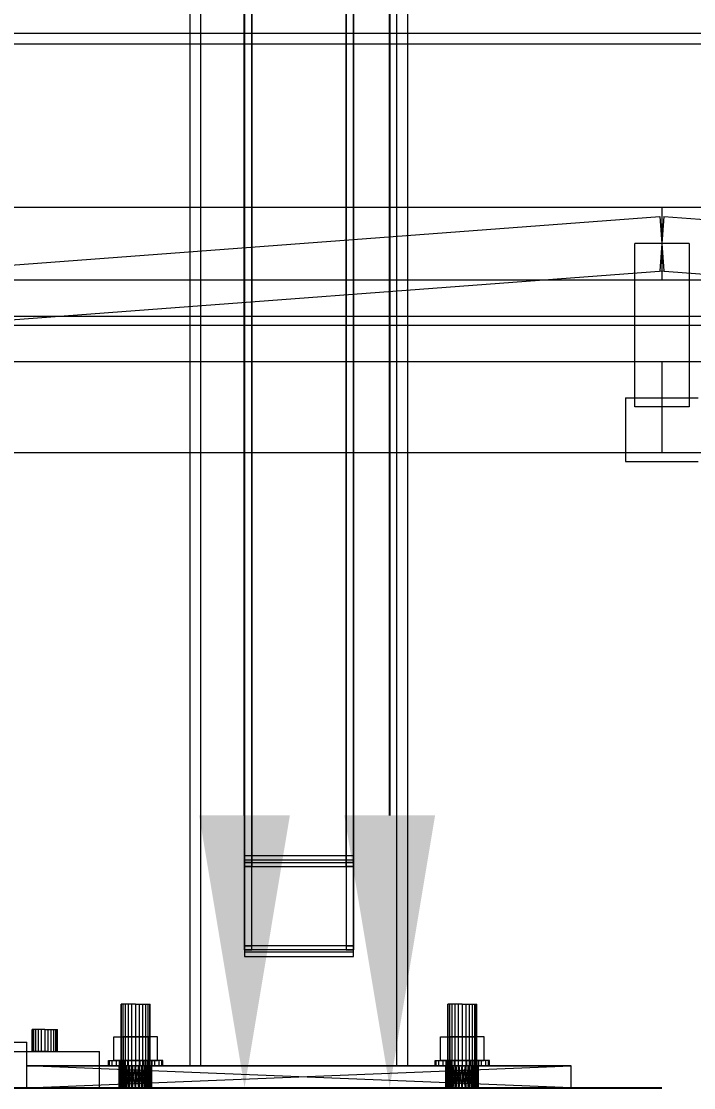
# Model space of a CAD drawing. Header units: millimetres. Extents: x -2500 to 58855, y -53268 to 6837.
# Drawn here: x -903 to -532, y -36000 to -35413 of the extents above; entities that cross this region are included whole.
import ezdxf

# ---------------------------------------------------------------- set-up
doc = ezdxf.new("R2010")
doc.units = ezdxf.units.MM
for name, color, linetype, lineweight in [('COTAS_O', 1, 'Continuous', 0), ('COTAS_P', 1, 'Continuous', 0), ('COTAS_R', 1, 'Continuous', 0), ('frontal_C01', 7, 'Continuous', 0), ('frontal_C04', 7, 'Continuous', 0), ('frontal_mezcladora', 7, 'Continuous', 0)]:
    doc.layers.add(name, color=color, linetype=linetype, lineweight=lineweight)
doc.dimstyles.new('R19_100', dxfattribs={"dimtxt": 250, "dimasz": 150, "dimexe": 150, "dimexo": 80, "dimgap": 100, "dimtad": 1, "dimtih": 1, "dimtoh": 1, "dimdsep": 46, "dimcen": 0.09, "dimadec": 0, "dimazin": 0, "dimtfac": 1, "dimtdec": 4, "dimtofl": 0, "dimtmove": 0, "dimatfit": 3, "dimfxl": 1, "dimtolj": 1, "dimtzin": 0, "dimarcsym": 0})

# ---------------------------------------------------------------- blocks, each defined once
blk = doc.blocks.new('*D37')
at = {"layer": 'COTAS_R', "color": 0, "lineweight": -2, "transparency": 16777216}
for p, q in [((-1750, -35420), (-1750, -34450)), ((2600, -35420), (2600, -34450)), ((-1600, -34600), (2450, -34600))]:
    blk.add_line(p, q, dxfattribs=at)
at = {"layer": 'COTAS_R', "color": 0, "transparency": 16777216}
for points in [[(-1600, -34575), (-1600, -34625), (-1750, -34600)], [(2450, -34575), (2450, -34625), (2600, -34600)]]:
    blk.add_solid(points, dxfattribs=at)
at = {"layer": 'Defpoints', "color": 0, "transparency": 16777216}
for p in [(2600, -34600), (-1750, -35500), (2600, -35500)]:
    blk.add_point(p, dxfattribs=at)
blk = doc.blocks.new('*D44')
at = {"layer": 'COTAS_O', "color": 0, "lineweight": -2, "transparency": 16777216}
for p, q in [((-1400, -33700), (-630, -33700)), ((-780, -35850), (-780, -33850)), ((-1400, -36000), (-630, -36000))]:
    blk.add_line(p, q, dxfattribs=at)
at = {"layer": 'COTAS_O', "color": 0, "transparency": 16777216}
for points in [[(-805, -33850), (-755, -33850), (-780, -33700)], [(-805, -35850), (-755, -35850), (-780, -36000)]]:
    blk.add_solid(points, dxfattribs=at)
at = {"layer": 'Defpoints', "color": 0, "transparency": 16777216}
for p in [(-1480, -33700), (-780, -33700), (-1480, -36000)]:
    blk.add_point(p, dxfattribs=at)
blk = doc.blocks.new('*D45')
at = {"layer": 'COTAS_O', "color": 0, "lineweight": -2, "transparency": 16777216}
for p, q in [((-1480, -35920), (-1480, -35150)), ((490, -35920), (490, -35150)), ((-1330, -35300), (340, -35300))]:
    blk.add_line(p, q, dxfattribs=at)
at = {"layer": 'COTAS_O', "color": 0, "transparency": 16777216}
for points in [[(-1330, -35275), (-1330, -35325), (-1480, -35300)], [(340, -35275), (340, -35325), (490, -35300)]]:
    blk.add_solid(points, dxfattribs=at)
at = {"layer": 'Defpoints', "color": 0, "transparency": 16777216}
for p in [(490, -35300), (-1480, -36000), (490, -36000)]:
    blk.add_point(p, dxfattribs=at)
blk = doc.blocks.new('*D46')
at = {"layer": 'COTAS_P', "color": 0, "lineweight": -2, "transparency": 16777216}
for p, q in [((-1320, -33000), (-550, -33000)), ((-700, -35850), (-700, -33150)), ((-1320, -36000), (-550, -36000))]:
    blk.add_line(p, q, dxfattribs=at)
at = {"layer": 'COTAS_P', "color": 0, "transparency": 16777216}
for points in [[(-725, -33150), (-675, -33150), (-700, -33000)], [(-725, -35850), (-675, -35850), (-700, -36000)]]:
    blk.add_solid(points, dxfattribs=at)
at = {"layer": 'Defpoints', "color": 0, "transparency": 16777216}
for p in [(-1400, -33000), (-700, -33000), (-1400, -36000)]:
    blk.add_point(p, dxfattribs=at)
blk = doc.blocks.new('*D47')
at = {"layer": 'COTAS_O', "color": 0, "lineweight": -2, "transparency": 16777216}
for p, q in [((-1400, -35920), (-1400, -35150)), ((1400, -35920), (1400, -35150)), ((-1250, -35300), (1250, -35300))]:
    blk.add_line(p, q, dxfattribs=at)
at = {"layer": 'COTAS_O', "color": 0, "transparency": 16777216}
for points in [[(-1250, -35275), (-1250, -35325), (-1400, -35300)], [(1250, -35275), (1250, -35325), (1400, -35300)]]:
    blk.add_solid(points, dxfattribs=at)
at = {"layer": 'Defpoints', "color": 0, "transparency": 16777216}
for p in [(1400, -35300), (-1400, -36000), (1400, -36000)]:
    blk.add_point(p, dxfattribs=at)

msp = doc.modelspace()

# ---------------------------------------------------------------- linework, layer by layer
at = {"layer": 'frontal_C01'}
for p, q in [((-1060, -35975), (-900, -35975)), ((-900, -36000), (-900, -35975)), ((-1060, -36000), (-900, -36000))]:
    msp.add_line(p, q, dxfattribs=at)
at = {"layer": 'frontal_C04'}
for p, q in [((-1400, -35419), (-420, -35419)), ((-1400, -35425), (-420, -35425)), ((-1750, -35515), (-550, -35515)), ((-550, -35515), (-550, -35555)), ((-550, -35515), (650, -35515)), ((-1751.122, -35610.042), (-551.122, -35520.042)), ((-551.122, -35520.042), (-548.878, -35549.958)), ((-548.878, -35520.042), (-551.122, -35549.958)), ((-548.878, -35520.042), (651.122, -35610.042)), ((-535, -35535), (-565, -35535)), ((-565, -35625), (-565, -35535)), ((-535, -35535), (-535, -35625)), ((-1748.878, -35639.958), (-548.878, -35549.958)), ((-551.122, -35549.958), (648.878, -35639.958)), ((-1750, -35555), (-550, -35555)), ((-550, -35555), (650, -35555)), ((-1750, -35575), (2600, -35575)), ((-1750, -35580), (2600, -35580)), ((-1750, -35600), (-550, -35600)), ((-550, -35600), (-550, -35650)), ((-550, -35600), (650, -35600)), ((-570, -35620), (-530, -35620)), ((-570, -35620), (-570, -35655)), ((-535, -35625), (-565, -35625)), ((-1750, -35650), (-550, -35650)), ((-550, -35650), (650, -35650)), ((-570, -35655), (-530, -35655))]:
    msp.add_line(p, q, dxfattribs=at)
at = {"layer": 'frontal_mezcladora'}
for p, q in [((-810, -35988), (-810, -34900)), ((-804, -35988), (-804, -34900)), ((-696, -35988), (-696, -34900)), ((-690, -35988), (-690, -34900)), ((-780, -35872.255), (-780, -35022.255)), ((-720, -35022.255), (-720, -35872.255)), ((-780, -35874.749), (-780, -35024.749)), ((-780, -35025.954), (-780, -35875.954)), ((-780, -35028.116), (-780, -35878.116)), ((-776, -35025.954), (-776, -35875.954)), ((-776, -35028.116), (-776, -35878.116)), ((-724, -35875.954), (-724, -35025.954)), ((-724, -35878.116), (-724, -35028.116)), ((-720, -35024.749), (-720, -35874.749)), ((-720, -35875.954), (-720, -35025.954)), ((-720, -35878.116), (-720, -35028.116)), ((-780, -35921.884), (-780, -35071.884)), ((-780, -35924.046), (-780, -35074.046)), ((-780, -35075.251), (-780, -35925.251)), ((-776, -35921.884), (-776, -35071.884)), ((-776, -35924.046), (-776, -35074.046)), ((-724, -35071.884), (-724, -35921.884)), ((-724, -35074.046), (-724, -35924.046)), ((-720, -35071.884), (-720, -35921.884)), ((-720, -35074.046), (-720, -35924.046)), ((-720, -35925.251), (-720, -35075.251)), ((-780, -35077.745), (-780, -35927.745)), ((-720, -35927.745), (-720, -35077.745)), ((-720, -35872.255), (-780, -35872.255)), ((-780, -35872.255), (-780, -35875.954)), ((-720, -35874.749), (-780, -35874.749)), ((-780, -35874.749), (-780, -35878.116)), ((-780, -35875.954), (-720, -35875.954)), ((-776, -35875.954), (-780, -35875.954)), ((-780, -35875.954), (-780, -35924.046)), ((-776, -35924.046), (-776, -35875.954)), ((-720, -35875.954), (-724, -35875.954)), ((-724, -35875.954), (-724, -35924.046)), ((-720, -35875.954), (-720, -35872.255)), ((-720, -35878.116), (-720, -35874.749)), ((-720, -35924.046), (-720, -35875.954)), ((-780, -35878.116), (-720, -35878.116)), ((-776, -35878.116), (-780, -35878.116)), ((-780, -35878.116), (-780, -35921.884)), ((-776, -35921.884), (-776, -35878.116)), ((-720, -35878.116), (-724, -35878.116)), ((-724, -35878.116), (-724, -35921.884)), ((-720, -35921.884), (-720, -35878.116)), ((-720, -35921.884), (-780, -35921.884)), ((-780, -35921.884), (-780, -35925.251)), ((-780, -35921.884), (-776, -35921.884)), ((-724, -35921.884), (-720, -35921.884)), ((-720, -35925.251), (-720, -35921.884)), ((-720, -35924.046), (-780, -35924.046)), ((-780, -35924.046), (-780, -35927.745)), ((-780, -35924.046), (-776, -35924.046)), ((-780, -35925.251), (-720, -35925.251)), ((-780, -35927.745), (-720, -35927.745)), ((-724, -35924.046), (-720, -35924.046)), ((-720, -35927.745), (-720, -35924.046)), ((-847.727, -35954), (-848, -35954)), ((-848, -36000), (-848, -35954)), ((-846.928, -35954), (-847.727, -35954)), ((-847.727, -36000), (-847.727, -35954)), ((-845.657, -35954), (-846.928, -35954)), ((-846.928, -36000), (-846.928, -35954)), ((-844, -35954), (-845.657, -35954)), ((-845.657, -36000), (-845.657, -35954)), ((-842.071, -35954), (-844, -35954)), ((-844, -36000), (-844, -35954)), ((-840, -35954), (-842.071, -35954)), ((-842.071, -36000), (-842.071, -35954)), ((-840, -35954), (-837.929, -35954)), ((-840, -35954), (-840, -36000)), ((-837.929, -35954), (-836, -35954)), ((-837.929, -36000), (-837.929, -35954)), ((-836, -35954), (-834.343, -35954)), ((-836, -36000), (-836, -35954)), ((-834.343, -35954), (-833.072, -35954)), ((-834.343, -36000), (-834.343, -35954)), ((-833.072, -35954), (-832.273, -35954)), ((-833.072, -36000), (-833.072, -35954)), ((-832.273, -35954), (-832, -35954)), ((-832.273, -36000), (-832.273, -35954)), ((-832, -36000), (-832, -35954)), ((-667.727, -35954), (-668, -35954)), ((-668, -36000), (-668, -35954)), ((-666.928, -35954), (-667.727, -35954)), ((-667.727, -36000), (-667.727, -35954)), ((-665.657, -35954), (-666.928, -35954)), ((-666.928, -36000), (-666.928, -35954)), ((-664, -35954), (-665.657, -35954)), ((-665.657, -36000), (-665.657, -35954)), ((-662.071, -35954), (-664, -35954)), ((-664, -36000), (-664, -35954)), ((-660, -35954), (-662.071, -35954)), ((-662.071, -36000), (-662.071, -35954)), ((-660, -35954), (-657.929, -35954)), ((-660, -35954), (-660, -36000)), ((-657.929, -35954), (-656, -35954)), ((-657.929, -36000), (-657.929, -35954)), ((-656, -35954), (-654.343, -35954)), ((-656, -36000), (-656, -35954)), ((-654.343, -35954), (-653.072, -35954)), ((-654.343, -36000), (-654.343, -35954)), ((-653.072, -35954), (-652.273, -35954)), ((-653.072, -36000), (-653.072, -35954)), ((-652.273, -35954), (-652, -35954)), ((-652.273, -36000), (-652.273, -35954)), ((-652, -36000), (-652, -35954)), ((-896.761, -35968), (-897, -35968)), ((-897, -35980), (-897, -35968)), ((-896.062, -35968), (-896.761, -35968)), ((-896.761, -35980), (-896.761, -35968)), ((-894.95, -35968), (-896.062, -35968)), ((-896.062, -35980), (-896.062, -35968)), ((-893.5, -35968), (-894.95, -35968)), ((-894.95, -35980), (-894.95, -35968)), ((-891.812, -35968), (-893.5, -35968)), ((-893.5, -35980), (-893.5, -35968)), ((-890, -35968), (-891.812, -35968)), ((-891.812, -35980), (-891.812, -35968)), ((-890, -35968), (-888.188, -35968)), ((-890, -35968), (-890, -35980)), ((-888.188, -35968), (-886.5, -35968)), ((-888.188, -35980), (-888.188, -35968)), ((-886.5, -35968), (-885.05, -35968)), ((-886.5, -35980), (-886.5, -35968)), ((-885.05, -35968), (-883.938, -35968)), ((-885.05, -35980), (-885.05, -35968)), ((-883.938, -35968), (-883.239, -35968)), ((-883.938, -35980), (-883.938, -35968)), ((-883.239, -35968), (-883, -35968)), ((-883.239, -35980), (-883.239, -35968)), ((-883, -35980), (-883, -35968)), ((-851.994, -35985), (-851.994, -35972)), ((-851.994, -35972), (-840, -35972)), ((-851.994, -35972), (-846.928, -35972)), ((-840, -35972), (-846.928, -35972)), ((-846.928, -35972), (-846.928, -35985)), ((-828.006, -35972), (-840, -35972)), ((-840, -35972), (-840, -35985)), ((-840, -35972), (-833.072, -35972)), ((-833.072, -35972), (-833.072, -35985)), ((-828.006, -35972), (-833.072, -35972)), ((-828.006, -35985), (-828.006, -35972)), ((-671.994, -35985), (-671.994, -35972)), ((-671.994, -35972), (-660, -35972)), ((-671.994, -35972), (-666.928, -35972)), ((-660, -35972), (-666.928, -35972)), ((-666.928, -35972), (-666.928, -35985)), ((-648.006, -35972), (-660, -35972)), ((-660, -35972), (-660, -35985)), ((-660, -35972), (-653.072, -35972)), ((-653.072, -35972), (-653.072, -35985)), ((-648.006, -35972), (-653.072, -35972)), ((-648.006, -35985), (-648.006, -35972)), ((-1040, -35980), (-860, -35980)), ((-896.761, -35980), (-897, -35980)), ((-896.062, -35980), (-896.761, -35980)), ((-894.95, -35980), (-896.062, -35980)), ((-893.5, -35980), (-894.95, -35980)), ((-891.812, -35980), (-893.5, -35980)), ((-890, -35980), (-891.812, -35980)), ((-888.188, -35980), (-890, -35980)), ((-888.188, -35980), (-886.5, -35980)), ((-886.5, -35980), (-885.05, -35980)), ((-885.05, -35980), (-883.938, -35980)), ((-883.938, -35980), (-883.239, -35980)), ((-883.239, -35980), (-883, -35980)), ((-860, -36000), (-860, -35980)), ((-660, -35988), (-900, -35988)), ((-900, -35988), (-661.756, -35988)), ((-900, -35988), (-840, -35988)), ((-838.244, -35988), (-900, -35988)), ((-900, -35988), (-841.756, -35988)), ((-600, -35988), (-900, -35988)), ((-900, -35988), (-663.444, -35988)), ((-836.556, -35988), (-900, -35988)), ((-900, -35988), (-843.444, -35988)), ((-900, -35988), (-665, -35988)), ((-835, -35988), (-900, -35988)), ((-900, -35988), (-845, -35988)), ((-900, -35988), (-666.364, -35988)), ((-900, -35988), (-846.364, -35988)), ((-900, -35988), (-667.483, -35988)), ((-900, -35988), (-847.483, -35988)), ((-900, -35988), (-668.315, -35988)), ((-900, -35988), (-848.315, -35988)), ((-900, -35988), (-668.827, -35988)), ((-900, -35988), (-848.827, -35988)), ((-900, -35988), (-669, -35988)), ((-900, -35988), (-849, -35988)), ((-658.244, -35988), (-900, -35988)), ((-900, -36000), (-900, -35988)), ((-600, -36000), (-900, -35988)), ((-900, -36000), (-600, -35988)), ((-855, -35988), (-855, -35985)), ((-855, -35985), (-854.489, -35985)), ((-855, -35985), (-849, -35985)), ((-854.489, -35988), (-855, -35988)), ((-849, -35988), (-855, -35988)), ((-854.489, -35988), (-854.489, -35985)), ((-854.489, -35985), (-852.99, -35985)), ((-854.489, -35985), (-848.693, -35985)), ((-852.99, -35988), (-854.489, -35988)), ((-848.693, -35988), (-854.489, -35988)), ((-852.99, -35988), (-852.99, -35985)), ((-852.99, -35985), (-850.607, -35985)), ((-852.99, -35985), (-847.794, -35985)), ((-850.607, -35988), (-852.99, -35988)), ((-847.794, -35988), (-852.99, -35988)), ((-840, -35985), (-851.994, -35985)), ((-846.928, -35985), (-851.994, -35985)), ((-850.607, -35988), (-850.607, -35985)), ((-850.607, -35985), (-847.5, -35985)), ((-850.607, -35985), (-846.364, -35985)), ((-847.5, -35988), (-850.607, -35988)), ((-846.364, -35988), (-850.607, -35988)), ((-848.693, -35985), (-849, -35985)), ((-849, -35985), (-849, -35988)), ((-849, -35988), (-848.827, -35988)), ((-840, -35988), (-849, -35988)), ((-841.756, -35988), (-849, -35988)), ((-843.444, -35988), (-849, -35988)), ((-845, -35988), (-849, -35988)), ((-846.364, -35988), (-849, -35988)), ((-847.483, -35988), (-849, -35988)), ((-849, -36000), (-848.827, -35988)), ((-849, -36000), (-849, -35988)), ((-848.827, -36000), (-849, -35988)), ((-849, -35988), (-848.693, -35988)), ((-848.827, -35988), (-848.315, -35988)), ((-840, -35988), (-848.827, -35988)), ((-848.827, -36000), (-848.315, -35988)), ((-848.827, -36000), (-848.827, -35988)), ((-848.315, -36000), (-848.827, -35988)), ((-847.794, -35985), (-848.693, -35985)), ((-848.693, -35985), (-848.693, -35988)), ((-848.693, -35988), (-847.794, -35988)), ((-848.315, -35988), (-847.483, -35988)), ((-840, -35988), (-848.315, -35988)), ((-848.315, -36000), (-847.483, -35988)), ((-848.315, -36000), (-848.315, -35988)), ((-847.483, -36000), (-848.315, -35988)), ((-846.364, -35985), (-847.794, -35985)), ((-847.794, -35985), (-847.794, -35988)), ((-847.794, -35988), (-846.364, -35988)), ((-847.5, -35988), (-847.5, -35985)), ((-847.5, -35985), (-843.882, -35985)), ((-847.5, -35985), (-844.5, -35985)), ((-843.882, -35988), (-847.5, -35988)), ((-844.5, -35988), (-847.5, -35988)), ((-847.483, -35988), (-846.364, -35988)), ((-840, -35988), (-847.483, -35988)), ((-847.483, -36000), (-846.364, -35988)), ((-847.483, -36000), (-847.483, -35988)), ((-846.364, -36000), (-847.483, -35988)), ((-846.928, -35985), (-840, -35985)), ((-844.5, -35985), (-846.364, -35985)), ((-846.364, -35985), (-846.364, -35988)), ((-846.364, -35988), (-845, -35988)), ((-840, -35988), (-846.364, -35988)), ((-846.364, -36000), (-845, -35988)), ((-846.364, -36000), (-846.364, -35988)), ((-845, -36000), (-846.364, -35988)), ((-846.364, -35988), (-844.5, -35988)), ((-845, -35988), (-843.444, -35988)), ((-840, -35988), (-845, -35988)), ((-845, -36000), (-843.444, -35988)), ((-845, -36000), (-845, -35988)), ((-843.444, -36000), (-845, -35988)), ((-842.329, -35985), (-844.5, -35985)), ((-844.5, -35985), (-844.5, -35988)), ((-844.5, -35988), (-842.329, -35988)), ((-843.882, -35988), (-843.882, -35985)), ((-843.882, -35985), (-840, -35985)), ((-843.882, -35985), (-842.329, -35985)), ((-840, -35988), (-843.882, -35988)), ((-842.329, -35988), (-843.882, -35988)), ((-843.444, -35988), (-841.756, -35988)), ((-840, -35988), (-843.444, -35988)), ((-843.444, -36000), (-841.756, -35988)), ((-843.444, -36000), (-843.444, -35988)), ((-841.756, -36000), (-843.444, -35988)), ((-840, -35985), (-842.329, -35985)), ((-842.329, -35985), (-842.329, -35988)), ((-842.329, -35988), (-840, -35988)), ((-841.756, -35988), (-840, -35988)), ((-841.756, -36000), (-840, -35988)), ((-841.756, -36000), (-841.756, -35988)), ((-840, -36000), (-841.756, -35988)), ((-836.118, -35985), (-840, -35985)), ((-840, -35985), (-840, -35988)), ((-840, -35985), (-837.671, -35985)), ((-840, -35985), (-828.006, -35985)), ((-833.072, -35985), (-840, -35985)), ((-840, -35988), (-838.244, -35988)), ((-840, -35988), (-836.556, -35988)), ((-840, -35988), (-835, -35988)), ((-840, -35988), (-833.636, -35988)), ((-840, -35988), (-832.517, -35988)), ((-840, -35988), (-831.685, -35988)), ((-840, -35988), (-831.173, -35988)), ((-840, -35988), (-831, -35988)), ((-840, -35988), (-840, -36000)), ((-838.244, -36000), (-840, -35988)), ((-840, -36000), (-838.244, -35988)), ((-840, -35988), (-836.118, -35988)), ((-837.671, -35988), (-840, -35988)), ((-838.244, -35988), (-836.556, -35988)), ((-838.244, -35988), (-831, -35988)), ((-838.244, -36000), (-838.244, -35988)), ((-836.556, -36000), (-838.244, -35988)), ((-838.244, -36000), (-836.556, -35988)), ((-837.671, -35985), (-837.671, -35988)), ((-836.118, -35985), (-837.671, -35985)), ((-837.671, -35985), (-835.5, -35985)), ((-837.671, -35988), (-836.118, -35988)), ((-835.5, -35988), (-837.671, -35988)), ((-836.556, -35988), (-835, -35988)), ((-836.556, -35988), (-831, -35988)), ((-836.556, -36000), (-836.556, -35988)), ((-835, -36000), (-836.556, -35988)), ((-836.556, -36000), (-835, -35988)), ((-836.118, -35988), (-836.118, -35985)), ((-832.5, -35985), (-836.118, -35985)), ((-836.118, -35988), (-832.5, -35988)), ((-835.5, -35985), (-835.5, -35988)), ((-832.5, -35985), (-835.5, -35985)), ((-835.5, -35985), (-833.636, -35985)), ((-835.5, -35988), (-832.5, -35988)), ((-833.636, -35988), (-835.5, -35988)), ((-833.636, -35988), (-835, -35988)), ((-835, -35988), (-831, -35988)), ((-835, -35988), (-666.364, -35988)), ((-660, -35988), (-835, -35988)), ((-835, -36000), (-835, -35988)), ((-833.636, -36000), (-835, -35988)), ((-835, -36000), (-833.636, -35988)), ((-833.636, -35985), (-833.636, -35988)), ((-829.393, -35985), (-833.636, -35985)), ((-833.636, -35985), (-832.206, -35985)), ((-832.517, -35988), (-833.636, -35988)), ((-833.636, -35988), (-831, -35988)), ((-833.636, -35988), (-666.364, -35988)), ((-833.636, -35988), (-669, -35988)), ((-833.636, -35988), (-668.827, -35988)), ((-833.636, -35988), (-668.315, -35988)), ((-833.636, -35988), (-667.483, -35988)), ((-660, -35988), (-833.636, -35988)), ((-833.636, -36000), (-833.636, -35988)), ((-832.517, -36000), (-833.636, -35988)), ((-833.636, -36000), (-832.517, -35988)), ((-833.636, -35988), (-829.393, -35988)), ((-832.206, -35988), (-833.636, -35988)), ((-833.072, -35985), (-828.006, -35985)), ((-831.685, -35988), (-832.517, -35988)), ((-832.517, -35988), (-831, -35988)), ((-832.517, -35988), (-666.364, -35988)), ((-660, -35988), (-832.517, -35988)), ((-832.517, -36000), (-832.517, -35988)), ((-831.685, -36000), (-832.517, -35988)), ((-832.517, -36000), (-831.685, -35988)), ((-832.5, -35988), (-832.5, -35985)), ((-829.393, -35985), (-832.5, -35985)), ((-832.5, -35988), (-829.393, -35988)), ((-832.206, -35985), (-832.206, -35988)), ((-827.01, -35985), (-832.206, -35985)), ((-832.206, -35985), (-831.307, -35985)), ((-832.206, -35988), (-827.01, -35988)), ((-831.307, -35988), (-832.206, -35988)), ((-831.173, -35988), (-831.685, -35988)), ((-831.685, -35988), (-831, -35988)), ((-831.685, -35988), (-666.364, -35988)), ((-660, -35988), (-831.685, -35988)), ((-831.685, -36000), (-831.685, -35988)), ((-831.173, -36000), (-831.685, -35988)), ((-831.685, -36000), (-831.173, -35988)), ((-831.307, -35985), (-831.307, -35988)), ((-825.511, -35985), (-831.307, -35985)), ((-831.307, -35985), (-831, -35985)), ((-831.307, -35988), (-825.511, -35988)), ((-831, -35988), (-831.307, -35988)), ((-831, -35988), (-831.173, -35988)), ((-831.173, -35988), (-666.364, -35988)), ((-831.173, -35988), (-660, -35988)), ((-831.173, -36000), (-831.173, -35988)), ((-831, -36000), (-831.173, -35988)), ((-831.173, -36000), (-831, -35988)), ((-831, -35985), (-831, -35988)), ((-825, -35985), (-831, -35985)), ((-831, -35988), (-666.364, -35988)), ((-831, -35988), (-665, -35988)), ((-831, -35988), (-663.444, -35988)), ((-831, -35988), (-661.756, -35988)), ((-831, -35988), (-660, -35988)), ((-831, -36000), (-831, -35988)), ((-831, -35988), (-825, -35988)), ((-829.393, -35988), (-829.393, -35985)), ((-827.01, -35985), (-829.393, -35985)), ((-829.393, -35988), (-827.01, -35988)), ((-827.01, -35988), (-827.01, -35985)), ((-825.511, -35985), (-827.01, -35985)), ((-827.01, -35988), (-825.511, -35988)), ((-825.511, -35988), (-825.511, -35985)), ((-825, -35985), (-825.511, -35985)), ((-825.511, -35988), (-825, -35988)), ((-825, -35988), (-825, -35985)), ((-810, -35988), (-804, -35988)), ((-804, -35988), (-696, -35988)), ((-696, -35988), (-690, -35988)), ((-675, -35988), (-675, -35985)), ((-675, -35985), (-674.489, -35985)), ((-675, -35985), (-669, -35985)), ((-674.489, -35988), (-675, -35988)), ((-669, -35988), (-675, -35988)), ((-674.489, -35988), (-674.489, -35985)), ((-674.489, -35985), (-672.99, -35985)), ((-674.489, -35985), (-668.693, -35985)), ((-672.99, -35988), (-674.489, -35988)), ((-668.693, -35988), (-674.489, -35988)), ((-672.99, -35988), (-672.99, -35985)), ((-672.99, -35985), (-670.607, -35985)), ((-672.99, -35985), (-667.794, -35985)), ((-670.607, -35988), (-672.99, -35988)), ((-667.794, -35988), (-672.99, -35988)), ((-660, -35985), (-671.994, -35985)), ((-666.928, -35985), (-671.994, -35985)), ((-670.607, -35988), (-670.607, -35985)), ((-670.607, -35985), (-667.5, -35985)), ((-670.607, -35985), (-666.364, -35985)), ((-667.5, -35988), (-670.607, -35988)), ((-666.364, -35988), (-670.607, -35988)), ((-668.693, -35985), (-669, -35985)), ((-669, -35985), (-669, -35988)), ((-669, -35988), (-668.827, -35988)), ((-660, -35988), (-669, -35988)), ((-661.756, -35988), (-669, -35988)), ((-663.444, -35988), (-669, -35988)), ((-665, -35988), (-669, -35988)), ((-666.364, -35988), (-669, -35988)), ((-669, -36000), (-668.827, -35988)), ((-669, -36000), (-669, -35988)), ((-668.827, -36000), (-669, -35988)), ((-669, -35988), (-668.693, -35988)), ((-668.827, -35988), (-668.315, -35988)), ((-660, -35988), (-668.827, -35988)), ((-668.827, -36000), (-668.315, -35988)), ((-668.827, -36000), (-668.827, -35988)), ((-668.315, -36000), (-668.827, -35988)), ((-667.794, -35985), (-668.693, -35985)), ((-668.693, -35985), (-668.693, -35988)), ((-668.693, -35988), (-667.794, -35988)), ((-668.315, -35988), (-667.483, -35988)), ((-660, -35988), (-668.315, -35988)), ((-668.315, -36000), (-667.483, -35988)), ((-668.315, -36000), (-668.315, -35988)), ((-667.483, -36000), (-668.315, -35988)), ((-666.364, -35985), (-667.794, -35985)), ((-667.794, -35985), (-667.794, -35988)), ((-667.794, -35988), (-666.364, -35988)), ((-667.5, -35988), (-667.5, -35985)), ((-667.5, -35985), (-663.882, -35985)), ((-667.5, -35985), (-664.5, -35985)), ((-663.882, -35988), (-667.5, -35988)), ((-664.5, -35988), (-667.5, -35988)), ((-667.483, -35988), (-666.364, -35988)), ((-660, -35988), (-667.483, -35988)), ((-667.483, -36000), (-666.364, -35988)), ((-667.483, -36000), (-667.483, -35988)), ((-666.364, -36000), (-667.483, -35988)), ((-666.928, -35985), (-660, -35985)), ((-664.5, -35985), (-666.364, -35985)), ((-666.364, -35985), (-666.364, -35988)), ((-666.364, -35988), (-665, -35988)), ((-660, -35988), (-666.364, -35988)), ((-666.364, -36000), (-665, -35988)), ((-666.364, -36000), (-666.364, -35988)), ((-665, -36000), (-666.364, -35988)), ((-666.364, -35988), (-664.5, -35988)), ((-665, -35988), (-663.444, -35988)), ((-660, -35988), (-665, -35988)), ((-665, -36000), (-663.444, -35988)), ((-665, -36000), (-665, -35988)), ((-663.444, -36000), (-665, -35988)), ((-662.329, -35985), (-664.5, -35985)), ((-664.5, -35985), (-664.5, -35988)), ((-664.5, -35988), (-662.329, -35988)), ((-663.882, -35988), (-663.882, -35985)), ((-663.882, -35985), (-660, -35985)), ((-663.882, -35985), (-662.329, -35985)), ((-660, -35988), (-663.882, -35988)), ((-662.329, -35988), (-663.882, -35988)), ((-663.444, -35988), (-661.756, -35988)), ((-660, -35988), (-663.444, -35988)), ((-663.444, -36000), (-661.756, -35988)), ((-663.444, -36000), (-663.444, -35988)), ((-661.756, -36000), (-663.444, -35988)), ((-660, -35985), (-662.329, -35985)), ((-662.329, -35985), (-662.329, -35988)), ((-662.329, -35988), (-660, -35988)), ((-661.756, -35988), (-660, -35988)), ((-661.756, -36000), (-660, -35988)), ((-661.756, -36000), (-661.756, -35988)), ((-660, -36000), (-661.756, -35988)), ((-656.118, -35985), (-660, -35985)), ((-660, -35985), (-660, -35988)), ((-660, -35985), (-657.671, -35985)), ((-660, -35985), (-648.006, -35985)), ((-653.072, -35985), (-660, -35985)), ((-660, -35988), (-658.244, -35988)), ((-660, -35988), (-600, -35988)), ((-660, -35988), (-660, -36000)), ((-658.244, -36000), (-660, -35988)), ((-660, -36000), (-658.244, -35988)), ((-660, -35988), (-656.118, -35988)), ((-657.671, -35988), (-660, -35988)), ((-658.244, -35988), (-600, -35988)), ((-656.556, -35988), (-658.244, -35988)), ((-658.244, -35988), (-655, -35988)), ((-658.244, -35988), (-653.636, -35988)), ((-658.244, -35988), (-652.517, -35988)), ((-658.244, -35988), (-651.685, -35988)), ((-658.244, -35988), (-651.173, -35988)), ((-658.244, -35988), (-651, -35988)), ((-658.244, -36000), (-658.244, -35988)), ((-656.556, -36000), (-658.244, -35988)), ((-658.244, -36000), (-656.556, -35988)), ((-657.671, -35985), (-657.671, -35988)), ((-656.118, -35985), (-657.671, -35985)), ((-657.671, -35985), (-655.5, -35985)), ((-657.671, -35988), (-656.118, -35988)), ((-655.5, -35988), (-657.671, -35988)), ((-656.556, -35988), (-600, -35988)), ((-655, -35988), (-656.556, -35988)), ((-656.556, -35988), (-651, -35988)), ((-656.556, -36000), (-656.556, -35988)), ((-655, -36000), (-656.556, -35988)), ((-656.556, -36000), (-655, -35988)), ((-656.118, -35988), (-656.118, -35985)), ((-652.5, -35985), (-656.118, -35985)), ((-656.118, -35988), (-652.5, -35988)), ((-655.5, -35985), (-655.5, -35988)), ((-652.5, -35985), (-655.5, -35985)), ((-655.5, -35985), (-653.636, -35985)), ((-655.5, -35988), (-652.5, -35988)), ((-653.636, -35988), (-655.5, -35988)), ((-655, -35988), (-600, -35988)), ((-653.636, -35988), (-655, -35988)), ((-655, -35988), (-651, -35988)), ((-655, -36000), (-655, -35988)), ((-653.636, -36000), (-655, -35988)), ((-655, -36000), (-653.636, -35988)), ((-653.636, -35985), (-653.636, -35988)), ((-649.393, -35985), (-653.636, -35985)), ((-653.636, -35985), (-652.206, -35985)), ((-653.636, -35988), (-600, -35988)), ((-652.517, -35988), (-653.636, -35988)), ((-653.636, -35988), (-651, -35988)), ((-653.636, -36000), (-653.636, -35988)), ((-652.517, -36000), (-653.636, -35988)), ((-653.636, -36000), (-652.517, -35988)), ((-653.636, -35988), (-649.393, -35988)), ((-652.206, -35988), (-653.636, -35988)), ((-653.072, -35985), (-648.006, -35985)), ((-652.517, -35988), (-600, -35988)), ((-651.685, -35988), (-652.517, -35988)), ((-652.517, -35988), (-651, -35988)), ((-652.517, -36000), (-652.517, -35988)), ((-651.685, -36000), (-652.517, -35988)), ((-652.517, -36000), (-651.685, -35988)), ((-652.5, -35988), (-652.5, -35985)), ((-649.393, -35985), (-652.5, -35985)), ((-652.5, -35988), (-649.393, -35988)), ((-652.206, -35985), (-652.206, -35988)), ((-647.01, -35985), (-652.206, -35985)), ((-652.206, -35985), (-651.307, -35985)), ((-652.206, -35988), (-647.01, -35988)), ((-651.307, -35988), (-652.206, -35988)), ((-651.685, -35988), (-600, -35988)), ((-651.173, -35988), (-651.685, -35988)), ((-651.685, -36000), (-651.685, -35988)), ((-651.173, -36000), (-651.685, -35988)), ((-651.685, -36000), (-651.173, -35988)), ((-651.307, -35985), (-651.307, -35988)), ((-645.511, -35985), (-651.307, -35985)), ((-651.307, -35985), (-651, -35985)), ((-651.307, -35988), (-645.511, -35988)), ((-651, -35988), (-651.307, -35988)), ((-651.173, -35988), (-600, -35988)), ((-651, -35988), (-651.173, -35988)), ((-651.173, -36000), (-651.173, -35988)), ((-651, -36000), (-651.173, -35988)), ((-651.173, -36000), (-651, -35988)), ((-651, -35985), (-651, -35988)), ((-645, -35985), (-651, -35985)), ((-651, -35988), (-600, -35988)), ((-651, -36000), (-651, -35988)), ((-651, -35988), (-645, -35988)), ((-649.393, -35988), (-649.393, -35985)), ((-647.01, -35985), (-649.393, -35985)), ((-649.393, -35988), (-647.01, -35988)), ((-647.01, -35988), (-647.01, -35985)), ((-645.511, -35985), (-647.01, -35985)), ((-647.01, -35988), (-645.511, -35988)), ((-645.511, -35988), (-645.511, -35985)), ((-645, -35985), (-645.511, -35985)), ((-645.511, -35988), (-645, -35988)), ((-645, -35988), (-645, -35985)), ((-600, -36000), (-600, -35988)), ((-1040, -36000), (-860, -36000)), ((-900, -36000), (-660, -36000)), ((-661.756, -36000), (-900, -36000)), ((-840, -36000), (-900, -36000)), ((-900, -36000), (-838.244, -36000)), ((-841.756, -36000), (-900, -36000)), ((-900, -36000), (-600, -36000)), ((-663.444, -36000), (-900, -36000)), ((-900, -36000), (-836.556, -36000)), ((-843.444, -36000), (-900, -36000)), ((-665, -36000), (-900, -36000)), ((-900, -36000), (-835, -36000)), ((-845, -36000), (-900, -36000)), ((-666.364, -36000), (-900, -36000)), ((-846.364, -36000), (-900, -36000)), ((-667.483, -36000), (-900, -36000)), ((-847.483, -36000), (-900, -36000)), ((-668.315, -36000), (-900, -36000)), ((-848.315, -36000), (-900, -36000)), ((-668.827, -36000), (-900, -36000)), ((-848.827, -36000), (-900, -36000)), ((-669, -36000), (-900, -36000)), ((-849, -36000), (-900, -36000)), ((-900, -36000), (-658.244, -36000)), ((-848.827, -36000), (-849, -36000)), ((-849, -36000), (-840, -36000)), ((-849, -36000), (-841.756, -36000)), ((-849, -36000), (-843.444, -36000)), ((-849, -36000), (-845, -36000)), ((-849, -36000), (-846.364, -36000)), ((-849, -36000), (-847.483, -36000)), ((-848.315, -36000), (-848.827, -36000)), ((-848.827, -36000), (-840, -36000)), ((-847.483, -36000), (-848.315, -36000)), ((-848.315, -36000), (-840, -36000)), ((-847.727, -36000), (-848, -36000)), ((-846.928, -36000), (-847.727, -36000)), ((-846.364, -36000), (-847.483, -36000)), ((-847.483, -36000), (-840, -36000)), ((-845.657, -36000), (-846.928, -36000)), ((-845, -36000), (-846.364, -36000)), ((-846.364, -36000), (-840, -36000)), ((-844, -36000), (-845.657, -36000)), ((-843.444, -36000), (-845, -36000)), ((-845, -36000), (-840, -36000)), ((-842.071, -36000), (-844, -36000)), ((-841.756, -36000), (-843.444, -36000)), ((-843.444, -36000), (-840, -36000)), ((-842.071, -36000), (-840, -36000)), ((-840, -36000), (-841.756, -36000)), ((-838.244, -36000), (-840, -36000)), ((-836.556, -36000), (-840, -36000)), ((-835, -36000), (-840, -36000)), ((-833.636, -36000), (-840, -36000)), ((-832.517, -36000), (-840, -36000)), ((-831.685, -36000), (-840, -36000)), ((-831.173, -36000), (-840, -36000)), ((-831, -36000), (-840, -36000)), ((-840, -36000), (-837.929, -36000)), ((-836.556, -36000), (-838.244, -36000)), ((-831, -36000), (-838.244, -36000)), ((-837.929, -36000), (-836, -36000)), ((-835, -36000), (-836.556, -36000)), ((-831, -36000), (-836.556, -36000)), ((-836, -36000), (-834.343, -36000)), ((-835, -36000), (-833.636, -36000)), ((-831, -36000), (-835, -36000)), ((-666.364, -36000), (-835, -36000)), ((-835, -36000), (-660, -36000)), ((-834.343, -36000), (-833.072, -36000)), ((-833.636, -36000), (-832.517, -36000)), ((-831, -36000), (-833.636, -36000)), ((-666.364, -36000), (-833.636, -36000)), ((-669, -36000), (-833.636, -36000)), ((-668.827, -36000), (-833.636, -36000)), ((-668.315, -36000), (-833.636, -36000)), ((-667.483, -36000), (-833.636, -36000)), ((-833.636, -36000), (-660, -36000)), ((-833.072, -36000), (-832.273, -36000)), ((-832.517, -36000), (-831.685, -36000)), ((-831, -36000), (-832.517, -36000)), ((-666.364, -36000), (-832.517, -36000)), ((-832.517, -36000), (-660, -36000)), ((-832.273, -36000), (-832, -36000)), ((-831.685, -36000), (-831.173, -36000)), ((-831, -36000), (-831.685, -36000)), ((-666.364, -36000), (-831.685, -36000)), ((-831.685, -36000), (-660, -36000)), ((-831.173, -36000), (-831, -36000)), ((-666.364, -36000), (-831.173, -36000)), ((-660, -36000), (-831.173, -36000)), ((-666.364, -36000), (-831, -36000)), ((-665, -36000), (-831, -36000)), ((-663.444, -36000), (-831, -36000)), ((-661.756, -36000), (-831, -36000)), ((-660, -36000), (-831, -36000)), ((-668.827, -36000), (-669, -36000)), ((-669, -36000), (-660, -36000)), ((-669, -36000), (-661.756, -36000)), ((-669, -36000), (-663.444, -36000)), ((-669, -36000), (-665, -36000)), ((-669, -36000), (-666.364, -36000)), ((-668.315, -36000), (-668.827, -36000)), ((-668.827, -36000), (-660, -36000)), ((-667.483, -36000), (-668.315, -36000)), ((-668.315, -36000), (-660, -36000)), ((-667.727, -36000), (-668, -36000)), ((-666.928, -36000), (-667.727, -36000)), ((-666.364, -36000), (-667.483, -36000)), ((-667.483, -36000), (-660, -36000)), ((-665.657, -36000), (-666.928, -36000)), ((-665, -36000), (-666.364, -36000)), ((-666.364, -36000), (-660, -36000)), ((-664, -36000), (-665.657, -36000)), ((-663.444, -36000), (-665, -36000)), ((-665, -36000), (-660, -36000)), ((-662.071, -36000), (-664, -36000)), ((-661.756, -36000), (-663.444, -36000)), ((-663.444, -36000), (-660, -36000)), ((-662.071, -36000), (-660, -36000)), ((-660, -36000), (-661.756, -36000)), ((-658.244, -36000), (-660, -36000)), ((-600, -36000), (-660, -36000)), ((-660, -36000), (-657.929, -36000)), ((-600, -36000), (-658.244, -36000)), ((-658.244, -36000), (-656.556, -36000)), ((-655, -36000), (-658.244, -36000)), ((-653.636, -36000), (-658.244, -36000)), ((-652.517, -36000), (-658.244, -36000)), ((-651.685, -36000), (-658.244, -36000)), ((-651.173, -36000), (-658.244, -36000)), ((-651, -36000), (-658.244, -36000)), ((-657.929, -36000), (-656, -36000)), ((-600, -36000), (-656.556, -36000)), ((-656.556, -36000), (-655, -36000)), ((-651, -36000), (-656.556, -36000)), ((-656, -36000), (-654.343, -36000)), ((-600, -36000), (-655, -36000)), ((-655, -36000), (-653.636, -36000)), ((-651, -36000), (-655, -36000)), ((-654.343, -36000), (-653.072, -36000)), ((-600, -36000), (-653.636, -36000)), ((-653.636, -36000), (-652.517, -36000)), ((-651, -36000), (-653.636, -36000)), ((-653.072, -36000), (-652.273, -36000)), ((-600, -36000), (-652.517, -36000)), ((-652.517, -36000), (-651.685, -36000)), ((-651, -36000), (-652.517, -36000)), ((-652.273, -36000), (-652, -36000)), ((-600, -36000), (-651.685, -36000)), ((-651.685, -36000), (-651.173, -36000)), ((-600, -36000), (-651.173, -36000)), ((-651.173, -36000), (-651, -36000)), ((-600, -36000), (-651, -36000))]:
    msp.add_line(p, q, dxfattribs=at)

# ---------------------------------------------------------------- dimensions: what is measured, and where the dimension line sits
at = {"layer": 'COTAS_O'}
for p1, p2, distance, picture, middle in [((-1480, -36000), (-1480, -33700), -700, '*D44', (-780, -34850)), ((-1480, -36000), (490, -36000), 700, '*D45', (-495, -35300)), ((-1400, -36000), (1400, -36000), 700, '*D47', (0, -35300))]:
    dim = msp.add_aligned_dim(p1=p1, p2=p2, distance=distance, text='<> O', dimstyle='R19_100', dxfattribs=at)
    dim.commit()
    dim.dimension.update_dxf_attribs({"geometry": picture, "text_midpoint": middle})
at = {"layer": 'COTAS_P'}
dim = msp.add_aligned_dim(p1=(-1400, -36000), p2=(-1400, -33000), distance=-700, text='<> P', dimstyle='R19_100', dxfattribs=at)
dim.commit()
dim.dimension.update_dxf_attribs({"geometry": '*D46', "text_midpoint": (-700, -34500)})
at = {"layer": 'COTAS_R'}
dim = msp.add_aligned_dim(p1=(-1750, -35500), p2=(2600, -35500), distance=900, text='<> R', dimstyle='R19_100', dxfattribs=at)
dim.commit()
dim.dimension.update_dxf_attribs({"geometry": '*D37', "text_midpoint": (425, -34600)})

doc.saveas('drawing.dxf')
